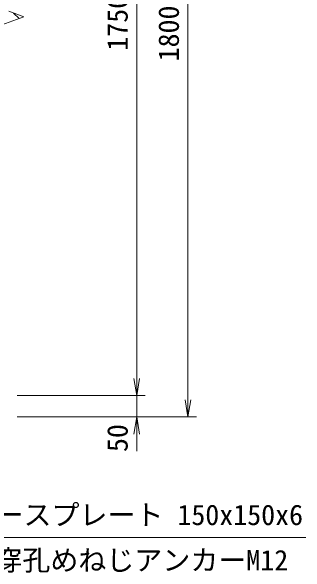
# Model space of a CAD drawing. Units: millimetres, scale not verified. Extents: x -4200 to 4200, y -2970 to 2970.
# Drawn here: x -1228 to -538, y -604 to 712 of the extents above; entities that cross this region are included whole.
import ezdxf
from ezdxf.enums import TextEntityAlignment as Align

# ---------------------------------------------------------------- set-up
doc = ezdxf.new("R2010")
doc.units = ezdxf.units.MM
doc.header["$LTSCALE"] = 20
for name, color, linetype, lineweight in [('0-4_D-STR-DIM', 7, 'Continuous', 9), ('0-5_0', 3, 'Continuous', 18), ('0-6_D-STR-TXT', 7, 'Continuous', 9), ('0-7_D-STR2', 7, 'Continuous', 9)]:
    doc.layers.add(name, color=color, linetype=linetype, lineweight=lineweight)
doc.styles.add('ＭＳ ゴシック', font='')
doc.styles.get('ＭＳ ゴシック').set_extended_font_data('MS Gothic')

# ---------------------------------------------------------------- blocks, each defined once
blk = doc.blocks.new('_Open')
at = {"layer": '0-5_0', "color": 7, "lineweight": 9}
blk.add_line((-20, 3.33), (0, 0), dxfattribs=at)
blk.add_lwpolyline([(-20, -3.33), (0, 0), (-20, 0)], dxfattribs=at)

msp = doc.modelspace()

# ---------------------------------------------------------------- linework, layer by layer
at = {"layer": '0-4_D-STR-DIM'}
for p, q in [((-934.05, -148.63), (-934.05, 1521.37)), ((-814.05, -198.63), (-814.05, 1521.37)), ((-1198.81, 699.19), (-1234.05, 712.02)), ((-1269.28, 673.54), (-1198.81, 699.19)), ((-934.05, -148.63), (-934.05, -108.63)), ((-1214.05, -188.63), (-914.05, -188.63)), ((-1214.05, -188.63), (-914.05, -188.63)), ((-934.05, -238.63), (-934.05, -188.63)), ((-1214.05, -238.63), (-914.05, -238.63)), ((-1214.05, -238.63), (-794.05, -238.63)), ((-934.05, -278.63), (-934.05, -318.63))]:
    msp.add_line(p, q, dxfattribs=at)
at = {"layer": '0-6_D-STR-TXT'}
msp.add_lwpolyline([(-537.97, -521.11), (-1384.58, -521.11), (-1517.89, -238.36)], dxfattribs=at)
at = {"layer": '0-7_D-STR2'}
msp.add_line((-1209.81, 695.19), (-1222.4, 707.78), dxfattribs=at)

# ---------------------------------------------------------------- block references
at = {"layer": '0-4_D-STR-DIM', "xscale": 2, "yscale": 2}
for p, rotation in [((-934.05, -188.63), 270), ((-934.05, -188.63), 270), ((-814.05, -238.63), 270), ((-934.05, -238.63), 90)]:
    msp.add_blockref('_Open', p, dxfattribs=dict(at, rotation=rotation))

# ---------------------------------------------------------------- texts
at = {"layer": '0-4_D-STR-DIM', "style": 'ＭＳ ゴシック'}
for s, p in [('1750', (-940.79, 619.47)), ('1800', (-820.79, 594.47)), ('50', (-940.79, -320.83))]:
    msp.add_text(s, height=48.09, rotation=90, dxfattribs=at).set_placement(p, align=Align.BOTTOM_LEFT)
at = {"layer": '0-6_D-STR-TXT', "style": 'ＭＳ ゴシック'}
for s, p in [('ベースプレート 150x150x6 ', (-1330.61, -506.5)), ('他穿孔めねじアンカーM12', (-1333.23, -612.73))]:
    msp.add_text(s, height=48.09, dxfattribs=at).set_placement(p, align=Align.BOTTOM_LEFT)

doc.saveas('drawing.dxf')
